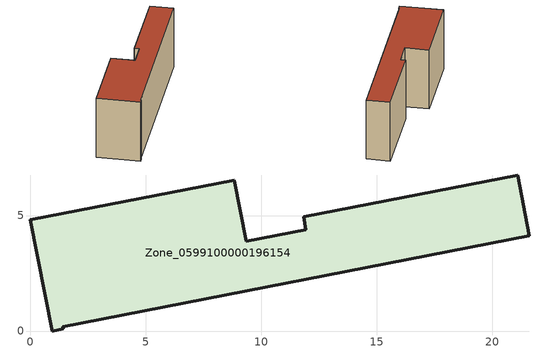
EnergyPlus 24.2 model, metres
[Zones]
Zone_0599100000196154
 floor ground (C_G): 11.84,4.95 21.11,6.76 21.61,4.12 1.4,0.18 1.42,0.1 0.94,0 0,4.82 8.84,6.54 9.35,3.88 11.94,4.39 z0
 wall outside (C_F): 8.84,6.54 0,4.82 0.94,0 1.42,0.1 1.4,0.18 21.61,4.12 21.11,6.76 11.84,4.95 11.94,4.39 9.35,3.88 8.84,6.54 z0:7.29
 roof outside (C_R): 1.4,0.18 21.61,4.12 21.11,6.76 11.84,4.95 11.94,4.39 9.35,3.88 8.84,6.54 0,4.82 0.94,0 1.42,0.1 z7.29
[BUILDING]
Pand.0599100000196154: North Axis=0; Terrain=City; Loads Convergence Tolerance Value=0.04; Temperature Convergence Tolerance Value=0.4; Solar Distribution=FullExterior; Maximum Number of Warmup Days=25; Minimum Number of Warmup Days=1
[Site:Location]
Rotterdam.The.Hague.AP_ZH_NLD Design_Conditions: Latitude=51.96; Longitude=4.45; Time Zone=1; Elevation=-4.5
[SITE:GROUNDTEMPERATURE:BUILDINGSURFACE]
18, 18, 18, 18, 18, 18, 18, 18, 18, 18, 18, 18
[MATERIAL] Thermal Absorptance=0.9; Solar Absorptance=0.7; Visible Absorptance=0.7
Name | Roughness | Thickness | Conductivity | Density | Specific Heat
G.TI.1946 | MediumSmooth | 0.15 | 1 | 540 | 1210
F.TI.1946 | Rough | 0.3 | 0.857143 | 1920 | 840
R.TI.1946 | MediumRough | 0.2 | 0.1 | 1500 | 1000
[CONSTRUCTION]
C_G: G.TI.1946
C_F: F.TI.1946
C_R: R.TI.1946
[ZONE]
Zone_0599100000196154: Type=1; Multiplier=1; Ceiling Height=Autocalculate; Volume=Autocalculate; Floor Area=autocalculate; Part of Total Floor Area=Yes
[ZONEINFILTRATION:DESIGNFLOWRATE]
Infil_Zone_0599100000196154: Zone or ZoneList or Space or SpaceList=Zone_0599100000196154; Schedule=AlwaysOn; Design Flow Rate Calculation Method=Flow/Area; Flow Rate per Floor Area=0.003; Constant Term Coefficient=1; Temperature Term Coefficient=0; Velocity Term Coefficient=0; Velocity Squared Term Coefficient=0
[HVACTEMPLATE:ZONE:IDEALLOADSAIRSYSTEM]
Zone_0599100000196154: Maximum Heating Supply Air Temperature=50; Minimum Cooling Supply Air Temperature=13; Maximum Heating Supply Air Humidity Ratio=0.0156; Minimum Cooling Supply Air Humidity Ratio=0.0077; Heating Limit=NoLimit; Cooling Limit=NoLimit; Dehumidification Control Type=ConstantSensibleHeatRatio; Cooling Sensible Heat Ratio=0.7; Dehumidification Setpoint=60; Humidification Control Type=None; Humidification Setpoint=30; Outdoor Air Method=None; Outdoor Air Flow Rate per Person=0.00944; Outdoor Air Flow Rate per Zone Floor Area=0; Outdoor Air Flow Rate per Zone=0; Demand Controlled Ventilation Type=None; Outdoor Air Economizer Type=NoEconomizer; Heat Recovery Type=None; Sensible Heat Recovery Effectiveness=0.7; Latent Heat Recovery Effectiveness=0.65
[ZONECONTROL:THERMOSTAT]
ThermostatControl_Zone_0599100000196154: Zone or ZoneList=Zone_0599100000196154; Control Type Schedule=DualSetpointControlType; Control 1=Thermostat_Zone_0599100000196154; Temperature Difference Between Cutout And Setpoint=0
[THERMOSTATSETPOINT:DUALSETPOINT]
Thermostat_Zone_0599100000196154: Heating Setpoint Temperature Schedule=HeatingSetpoint_Zone_0599100000196154; Cooling Setpoint Temperature Schedule=CoolingSetpoint_Zone_0599100000196154
[SCHEDULE:COMPACT]
HeatingSetpoint_Zone_0599100000196154: Through: 12/31, For: AllDays, Until: 24:00, 21
CoolingSetpoint_Zone_0599100000196154: Through: 12/31, For: AllDays, Until: 24:00, 24
DualSetpointControlType: Through: 12/31, For: AllDays, Until: 24:00, 4
AlwaysOn: Through: 12/31, For: AllDays, Until: 24:00, 1
